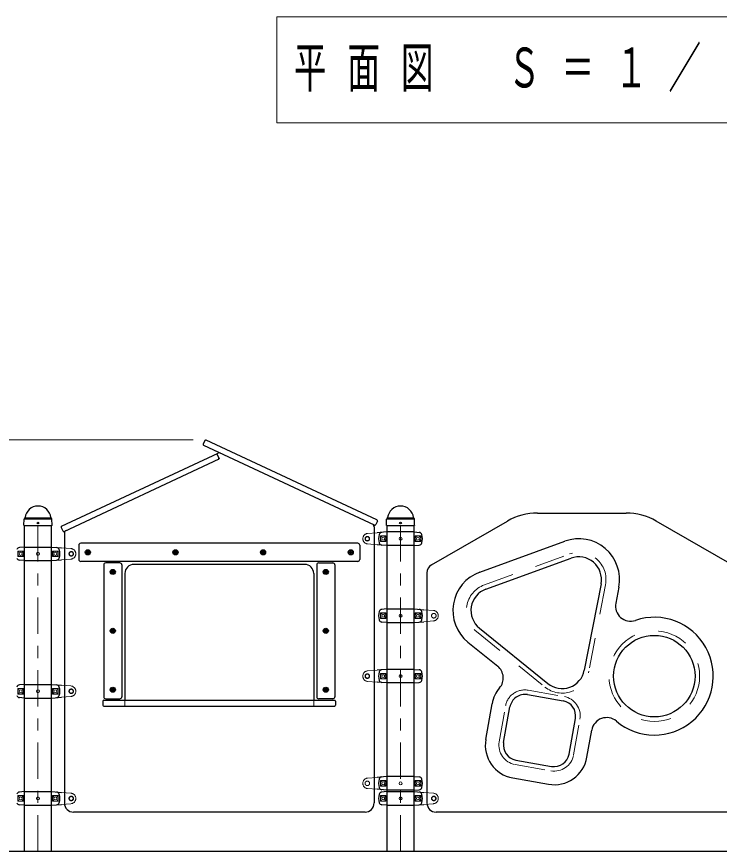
# Model space of a CAD drawing. Units: millimetres on the paper. Extents: x -385 to 0, y -297 to 267.
# Drawn here: x -288 to -229.8, y 46 to 115.1 of the extents above; entities that cross this region are included whole.
import ezdxf

# ---------------------------------------------------------------- set-up
doc = ezdxf.new("R2010")
doc.units = ezdxf.units.MM
doc.linetypes.add('USER1', pattern=[4.5, 2.5, -2])
doc.linetypes.add('USER2', pattern=[6, 3, -1, 1, -1])
doc.layers.add('1_40', color=2, linetype='Continuous', lineweight=25)
doc.styles.add('ＭＳ ゴシック', font='')
doc.styles.get('ＭＳ ゴシック').set_extended_font_data('MS Gothic')

msp = doc.modelspace()

# ---------------------------------------------------------------- linework, layer by layer
at = {"layer": '1_40', "color": 7, "lineweight": 13}
for p, q in [((-266.432, 115.051), (-266.432, 106.251)), ((-218.632, 115.051), (-266.432, 115.051)), ((-266.432, 106.251), (-218.632, 106.251)), ((-273.359, 80.026), (-310.325, 80.026)), ((-287.317, 73.475), (-285.084, 73.475)), ((-287.272, 73.562), (-285.133, 73.562)), ((-257.317, 73.475), (-255.084, 73.475)), ((-257.272, 73.562), (-255.133, 73.562))]:
    msp.add_line(p, q, dxfattribs=at)
at = {"layer": '1_40', "color": 70}
for p, q in [((-272.391, 79.959), (-272.528, 79.664)), ((-258.354, 72.971), (-272.492, 79.564)), ((-258.153, 73.402), (-272.291, 79.995)), ((-284.248, 72.878), (-271.306, 78.913)), ((-271.401, 78.868), (-271.201, 78.438)), ((-284.048, 72.447), (-271.201, 78.438)), ((-244.861, 73.962), (-237.54, 73.962)), ((-258.117, 73.302), (-258.254, 73.008)), ((-253.638, 69.668), (-247.361, 73.292)), ((-228.763, 69.668), (-235.04, 73.292)), ((-284.285, 72.778), (-284.147, 72.484)), ((-258.388, 72.828), (-258.388, 49.962)), ((-284.013, 72.304), (-284.013, 49.962)), ((-282.826, 71.3), (-282.826, 70.125)), ((-259.738, 71.462), (-282.663, 71.462)), ((-259.576, 71.3), (-259.576, 70.125)), ((-259.738, 69.962), (-282.663, 69.962)), ((-279.426, 69.837), (-280.601, 69.837)), ((-262.976, 69.837), (-261.801, 69.837)), ((-280.763, 69.675), (-280.763, 58.75)), ((-279.263, 69.675), (-279.263, 58.75)), ((-264.138, 69.712), (-278.263, 69.712)), ((-263.138, 69.675), (-263.138, 58.75)), ((-261.638, 69.675), (-261.638, 58.75)), ((-279.013, 68.962), (-279.013, 58.462)), ((-263.388, 68.962), (-263.388, 58.462)), ((-254.013, 69.019), (-254.013, 49.962)), ((-280.601, 58.587), (-279.426, 58.587)), ((-261.801, 58.587), (-262.976, 58.587)), ((-259.138, 49.212), (-283.263, 49.212)), ((-229.138, 49.212), (-253.263, 49.212))]:
    msp.add_line(p, q, dxfattribs=at)
at = {"layer": '1_40', "color": 7}
for p, q in [((-287.362, 72.95), (-287.352, 73.446)), ((-287.321, 73.518), (-287.293, 73.545)), ((-285.08, 73.518), (-285.108, 73.545)), ((-285.039, 72.95), (-285.05, 73.446)), ((-257.362, 72.95), (-257.352, 73.446)), ((-257.321, 73.518), (-257.293, 73.545)), ((-255.08, 73.518), (-255.108, 73.545)), ((-255.039, 72.95), (-255.05, 73.446)), ((-287.35, 72.937), (-287.362, 72.95)), ((-287.35, 72.937), (-285.051, 72.937)), ((-285.039, 72.95), (-285.051, 72.937)), ((-257.35, 72.937), (-257.362, 72.95)), ((-257.35, 72.937), (-255.051, 72.937)), ((-255.039, 72.95), (-255.051, 72.937)), ((-249.653, 69.068), (-242.605, 71.634)), ((-249.14, 67.659), (-242.092, 70.224)), ((-239.61, 68.105), (-240.996, 60.95)), ((-238.137, 67.82), (-238.393, 66.501)), ((-249.679, 64.441), (-244.018, 59.85)), ((-250.624, 63.275), (-248.162, 61.279)), ((-245.7, 58.931), (-242.746, 58.41)), ((-249.147, 55.223), (-248.626, 58.177)), ((-247.669, 54.962), (-247.148, 57.917)), ((-242.253, 54.007), (-241.732, 56.962)), ((-240.776, 53.747), (-240.379, 55.996)), ((-246.655, 53.514), (-243.701, 52.993)), ((-246.916, 52.037), (-243.961, 51.516))]:
    msp.add_line(p, q, dxfattribs=at)
at = {"layer": '1_40', "color": 7, "linetype": 'USER1', "lineweight": 13}
for p, q in [((-287.313, 73.462), (-285.088, 73.462)), ((-257.313, 73.462), (-255.088, 73.462)), ((-249.268, 68.011), (-242.22, 70.576)), ((-239.242, 68.034), (-240.628, 60.878)), ((-249.915, 64.149), (-244.254, 59.559)), ((-245.635, 59.3), (-242.681, 58.779)), ((-279.013, 58.462), (-279.013, 57.987)), ((-263.388, 58.462), (-263.388, 57.987)), ((-248.039, 55.028), (-247.518, 57.982)), ((-241.884, 53.942), (-241.363, 56.897)), ((-246.721, 53.145), (-243.766, 52.624))]:
    msp.add_line(p, q, dxfattribs=at)
at = {"layer": '1_40', "color": 4, "linetype": 'USER2', "lineweight": 13}
for p, q in [((-286.201, 45.962), (-286.201, 73.462)), ((-256.201, 45.962), (-256.201, 73.462))]:
    msp.add_line(p, q, dxfattribs=at)
at = {"layer": '1_40', "color": 4}
for p, q in [((-287.314, 45.962), (-287.314, 72.937)), ((-285.087, 45.962), (-285.087, 72.937)), ((-257.314, 45.962), (-257.314, 72.937)), ((-255.087, 45.962), (-255.087, 72.937)), ((-289.822, 45.962), (-192.004, 45.962))]:
    msp.add_line(p, q, dxfattribs=at)
at = {"layer": '1_40', "linetype": 'USER1', "lineweight": 13}
for p, q in [((-258.138, 72.331), (-258.927, 72.273)), ((-257.326, 72.375), (-257.326, 71.3)), ((-255.076, 72.375), (-255.076, 71.3)), ((-258.138, 71.343), (-258.927, 71.402)), ((-287.326, 71.125), (-287.326, 70.05)), ((-285.076, 71.125), (-285.076, 70.05)), ((-284.263, 71.081), (-283.475, 71.023)), ((-284.263, 70.093), (-283.475, 70.152)), ((-257.326, 66), (-257.326, 64.925)), ((-255.076, 66), (-255.076, 64.925)), ((-254.263, 65.956), (-253.475, 65.898)), ((-254.263, 64.968), (-253.475, 65.027)), ((-258.138, 60.956), (-258.927, 60.898)), ((-257.326, 61), (-257.326, 59.925)), ((-255.076, 61), (-255.076, 59.925)), ((-287.326, 59.75), (-287.326, 58.675)), ((-285.076, 59.75), (-285.076, 58.675)), ((-284.263, 59.706), (-283.475, 59.648)), ((-258.138, 59.968), (-258.927, 60.027)), ((-284.263, 58.718), (-283.475, 58.777)), ((-258.138, 52.081), (-258.927, 52.023)), ((-257.326, 52.125), (-257.326, 51.05)), ((-255.076, 52.125), (-255.076, 51.05)), ((-258.138, 51.093), (-258.927, 51.152)), ((-287.326, 50.875), (-287.326, 49.8)), ((-285.076, 50.875), (-285.076, 49.8)), ((-284.263, 50.831), (-283.475, 50.773)), ((-257.326, 50.875), (-257.326, 49.8)), ((-255.076, 50.875), (-255.076, 49.8)), ((-254.263, 50.831), (-253.475, 50.773)), ((-284.263, 49.843), (-283.475, 49.902)), ((-254.263, 49.843), (-253.475, 49.902))]:
    msp.add_line(p, q, dxfattribs=at)
at = {"layer": '1_40'}
for p, q in [((-257.351, 72.4), (-258.138, 72.331)), ((-255.051, 72.4), (-257.351, 72.4)), ((-255.051, 72.4), (-254.656, 72.365)), ((-257.351, 71.275), (-258.138, 71.343)), ((-255.051, 71.275), (-257.351, 71.275)), ((-255.051, 71.275), (-254.656, 71.309)), ((-287.351, 71.15), (-287.745, 71.115)), ((-287.351, 71.15), (-285.05, 71.15)), ((-285.051, 71.15), (-284.263, 71.081)), ((-287.351, 70.025), (-287.745, 70.059)), ((-287.351, 70.025), (-285.05, 70.025)), ((-285.051, 70.025), (-284.263, 70.093)), ((-257.351, 66.025), (-257.745, 65.99)), ((-257.351, 66.025), (-255.05, 66.025)), ((-255.051, 66.025), (-254.263, 65.956)), ((-255.051, 64.9), (-254.263, 64.968)), ((-257.351, 64.9), (-257.745, 64.934)), ((-257.351, 64.9), (-255.05, 64.9)), ((-257.351, 61.025), (-258.138, 60.956)), ((-255.051, 61.025), (-257.351, 61.025)), ((-255.051, 61.025), (-254.656, 60.99)), ((-287.351, 59.775), (-287.745, 59.74)), ((-287.351, 59.775), (-285.05, 59.775)), ((-285.051, 59.775), (-284.263, 59.706)), ((-257.351, 59.9), (-258.138, 59.968)), ((-255.051, 59.9), (-257.351, 59.9)), ((-255.051, 59.9), (-254.656, 59.934)), ((-287.351, 58.65), (-287.745, 58.684)), ((-287.351, 58.65), (-285.05, 58.65)), ((-285.051, 58.65), (-284.263, 58.718)), ((-257.351, 52.15), (-258.138, 52.081)), ((-255.051, 52.15), (-257.351, 52.15)), ((-255.051, 52.15), (-254.656, 52.115)), ((-287.351, 50.9), (-287.745, 50.865)), ((-287.351, 50.9), (-285.05, 50.9)), ((-285.051, 50.9), (-284.263, 50.831)), ((-257.351, 51.025), (-258.138, 51.093)), ((-257.351, 50.9), (-257.745, 50.865)), ((-255.051, 51.025), (-257.351, 51.025)), ((-257.351, 50.9), (-255.05, 50.9)), ((-255.051, 51.025), (-254.656, 51.059)), ((-255.051, 50.9), (-254.263, 50.831)), ((-287.351, 49.775), (-287.745, 49.809)), ((-287.351, 49.775), (-285.05, 49.775)), ((-285.051, 49.775), (-284.263, 49.843)), ((-257.351, 49.775), (-257.745, 49.809)), ((-257.351, 49.775), (-255.05, 49.775)), ((-255.051, 49.775), (-254.263, 49.843))]:
    msp.add_line(p, q, dxfattribs=at)
at = {"layer": '1_40', "lineweight": 13}
for p, q in [((-257.407, 72.068), (-257.869, 72.068)), ((-257.869, 71.606), (-257.869, 72.068)), ((-254.994, 72.068), (-254.532, 72.068)), ((-254.532, 71.606), (-254.532, 72.068)), ((-257.407, 71.606), (-257.869, 71.606)), ((-254.994, 71.606), (-254.532, 71.606)), ((-287.407, 70.818), (-287.869, 70.818)), ((-287.869, 70.356), (-287.869, 70.818)), ((-284.994, 70.818), (-284.532, 70.818)), ((-284.532, 70.356), (-284.532, 70.818)), ((-287.407, 70.356), (-287.869, 70.356)), ((-284.994, 70.356), (-284.532, 70.356)), ((-257.407, 65.693), (-257.869, 65.693)), ((-257.869, 65.231), (-257.869, 65.693)), ((-254.994, 65.693), (-254.532, 65.693)), ((-254.532, 65.231), (-254.532, 65.693)), ((-257.407, 65.231), (-257.869, 65.231)), ((-254.994, 65.231), (-254.532, 65.231)), ((-257.407, 60.693), (-257.869, 60.693)), ((-257.869, 60.231), (-257.869, 60.693)), ((-257.407, 60.231), (-257.869, 60.231)), ((-254.994, 60.693), (-254.532, 60.693)), ((-254.994, 60.231), (-254.532, 60.231)), ((-254.532, 60.231), (-254.532, 60.693)), ((-287.407, 59.443), (-287.869, 59.443)), ((-287.869, 58.981), (-287.869, 59.443)), ((-284.994, 59.443), (-284.532, 59.443)), ((-284.532, 58.981), (-284.532, 59.443)), ((-287.407, 58.981), (-287.869, 58.981)), ((-284.994, 58.981), (-284.532, 58.981)), ((-257.407, 51.818), (-257.869, 51.818)), ((-257.869, 51.356), (-257.869, 51.818)), ((-254.994, 51.818), (-254.532, 51.818)), ((-254.532, 51.356), (-254.532, 51.818)), ((-257.407, 51.356), (-257.869, 51.356)), ((-254.994, 51.356), (-254.532, 51.356)), ((-287.407, 50.568), (-287.869, 50.568)), ((-287.869, 50.106), (-287.869, 50.568)), ((-284.994, 50.568), (-284.532, 50.568)), ((-284.532, 50.106), (-284.532, 50.568)), ((-257.407, 50.568), (-257.869, 50.568)), ((-257.869, 50.106), (-257.869, 50.568)), ((-254.994, 50.568), (-254.532, 50.568)), ((-254.532, 50.106), (-254.532, 50.568)), ((-287.407, 50.106), (-287.869, 50.106)), ((-284.994, 50.106), (-284.532, 50.106)), ((-257.407, 50.106), (-257.869, 50.106)), ((-254.994, 50.106), (-254.532, 50.106))]:
    msp.add_line(p, q, dxfattribs=at)
at = {"layer": '1_40', "color": 94}
for p, q in [((-280.826, 58.387), (-280.826, 58.062)), ((-280.751, 58.462), (-261.651, 58.462)), ((-261.576, 58.387), (-261.576, 58.062)), ((-280.751, 57.987), (-261.651, 57.987))]:
    msp.add_line(p, q, dxfattribs=at)
at = {"layer": '1_40', "color": 131}
for points in [[(-282.112, 70.775), (-282.148, 70.712), (-282.112, 70.65), (-282.04, 70.65), (-282.004, 70.712), (-282.04, 70.775)], [(-274.862, 70.775), (-274.898, 70.712), (-274.862, 70.65), (-274.79, 70.65), (-274.754, 70.712), (-274.79, 70.775)], [(-267.612, 70.775), (-267.648, 70.712), (-267.612, 70.65), (-267.54, 70.65), (-267.504, 70.712), (-267.54, 70.775)], [(-260.362, 70.775), (-260.398, 70.712), (-260.362, 70.65), (-260.29, 70.65), (-260.254, 70.712), (-260.29, 70.775)], [(-280.049, 69.15), (-280.085, 69.087), (-280.049, 69.025), (-279.977, 69.025), (-279.941, 69.087), (-279.977, 69.15)], [(-262.352, 69.15), (-262.316, 69.087), (-262.352, 69.025), (-262.424, 69.025), (-262.46, 69.087), (-262.424, 69.15)], [(-280.049, 64.275), (-280.085, 64.212), (-280.049, 64.15), (-279.977, 64.15), (-279.941, 64.212), (-279.977, 64.275)], [(-262.352, 64.275), (-262.316, 64.212), (-262.352, 64.15), (-262.424, 64.15), (-262.46, 64.212), (-262.424, 64.275)], [(-280.049, 59.4), (-280.085, 59.337), (-280.049, 59.275), (-279.977, 59.275), (-279.941, 59.337), (-279.977, 59.4)], [(-262.352, 59.4), (-262.316, 59.337), (-262.352, 59.275), (-262.424, 59.275), (-262.46, 59.337), (-262.424, 59.4)]]:
    msp.add_lwpolyline(points, close=True, dxfattribs=at)
at = {"layer": '1_40', "color": 7}
for centre, radius in [((-286.201, 73.137), 0.075), ((-256.201, 73.137), 0.075), ((-235.201, 60.462), 3.375)]:
    msp.add_circle(centre, radius, dxfattribs=at)
at = {"layer": '1_40', "linetype": 'USER1', "lineweight": 13}
for centre in [(-258.951, 71.837), (-283.451, 70.587), (-253.451, 65.462), (-258.951, 60.462), (-283.451, 59.212), (-258.951, 51.587), (-283.451, 50.337), (-253.451, 50.337)]:
    msp.add_circle(centre, 0.188, dxfattribs=at)
at = {"layer": '1_40', "color": 4, "linetype": 'USER1', "lineweight": 13}
for centre in [(-258.951, 71.837), (-283.451, 70.587), (-258.951, 60.462), (-283.451, 59.212), (-283.451, 50.337), (-253.451, 50.337)]:
    msp.add_circle(centre, 0.163, dxfattribs=at)
at = {"layer": '1_40', "lineweight": 13}
for centre, radius in [((-257.638, 71.837), 0.231), ((-257.638, 71.837), 0.125), ((-256.201, 71.837), 0.125), ((-254.763, 71.837), 0.231), ((-254.763, 71.837), 0.125), ((-287.638, 70.587), 0.231), ((-287.638, 70.587), 0.125), ((-286.201, 70.587), 0.125), ((-284.763, 70.587), 0.231), ((-284.763, 70.587), 0.125), ((-257.638, 65.462), 0.231), ((-254.763, 65.462), 0.231), ((-257.638, 65.462), 0.125), ((-256.201, 65.462), 0.125), ((-254.763, 65.462), 0.125), ((-257.638, 60.462), 0.231), ((-257.638, 60.462), 0.125), ((-256.201, 60.462), 0.125), ((-254.763, 60.462), 0.231), ((-254.763, 60.462), 0.125), ((-287.638, 59.212), 0.231), ((-284.763, 59.212), 0.231), ((-287.638, 59.212), 0.125), ((-286.201, 59.212), 0.125), ((-284.763, 59.212), 0.125), ((-257.638, 51.587), 0.231), ((-254.763, 51.587), 0.231), ((-257.638, 51.587), 0.125), ((-256.201, 51.587), 0.125), ((-254.763, 51.587), 0.125), ((-287.638, 50.337), 0.231), ((-287.638, 50.337), 0.125), ((-286.201, 50.337), 0.125), ((-284.763, 50.337), 0.231), ((-284.763, 50.337), 0.125), ((-257.638, 50.337), 0.231), ((-257.638, 50.337), 0.125), ((-256.201, 50.337), 0.125), ((-254.763, 50.337), 0.231), ((-254.763, 50.337), 0.125)]:
    msp.add_circle(centre, radius, dxfattribs=at)
at = {"layer": '1_40', "color": 131}
for centre, radius in [((-282.076, 70.712), 0.212), ((-282.076, 70.712), 0.163), ((-282.076, 70.712), 0.0722), ((-274.826, 70.712), 0.212), ((-274.826, 70.712), 0.163), ((-274.826, 70.712), 0.0722), ((-267.576, 70.712), 0.212), ((-267.576, 70.712), 0.163), ((-267.576, 70.712), 0.0722), ((-260.326, 70.712), 0.212), ((-260.326, 70.712), 0.163), ((-260.326, 70.712), 0.0722), ((-280.013, 69.087), 0.212), ((-280.013, 69.087), 0.163), ((-280.013, 69.087), 0.0722), ((-262.388, 69.087), 0.212), ((-262.388, 69.087), 0.163), ((-262.388, 69.087), 0.0722), ((-280.013, 64.212), 0.212), ((-280.013, 64.212), 0.163), ((-280.013, 64.212), 0.0722), ((-262.388, 64.212), 0.212), ((-262.388, 64.212), 0.163), ((-262.388, 64.212), 0.0722), ((-280.013, 59.337), 0.212), ((-280.013, 59.337), 0.163), ((-262.388, 59.337), 0.212), ((-262.388, 59.337), 0.163), ((-280.013, 59.337), 0.0722), ((-262.388, 59.337), 0.0722)]:
    msp.add_circle(centre, radius, dxfattribs=at)
at = {"layer": '1_40', "color": 7, "linetype": 'USER1', "lineweight": 13}
msp.add_circle((-235.201, 60.462), 3.75, dxfattribs=at)
at = {"layer": '1_40', "color": 70}
for centre, radius, start, end in [((-272.46, 79.632), 0.075, 155, 245), ((-272.323, 79.927), 0.075, 65, 155), ((-271.438, 78.769), 0.075, 25, 115), ((-271.201, 78.686), 0.25, 65, 115), ((-271.3, 78.474), 0.075, 295, 25), ((-244.861, 68.962), 5, 90, 120), ((-237.54, 68.962), 5, 60, 90), ((-258.185, 73.334), 0.075, 335, 65), ((-284.217, 72.81), 0.075, 115, 205), ((-258.638, 72.828), 0.25, 0, 65), ((-258.322, 73.039), 0.075, 245, 335), ((-284.079, 72.515), 0.075, 205, 295), ((-283.763, 72.304), 0.25, 115, 180), ((-282.663, 71.3), 0.163, 90, 180), ((-259.738, 71.3), 0.163, 0, 90), ((-282.663, 70.125), 0.163, 180, 270), ((-280.601, 69.675), 0.163, 90, 180), ((-279.426, 69.675), 0.163, 0, 90), ((-262.976, 69.675), 0.163, 90, 180), ((-261.801, 69.675), 0.163, 0, 90), ((-259.738, 70.125), 0.163, 270, 0), ((-278.263, 68.962), 0.75, 90, 180), ((-264.138, 68.962), 0.75, 0, 90), ((-253.263, 69.019), 0.75, 120, 180), ((-280.601, 58.75), 0.163, 180, 270), ((-279.426, 58.75), 0.163, 270, 0), ((-262.976, 58.75), 0.163, 180, 270), ((-261.801, 58.75), 0.163, 270, 0), ((-283.263, 49.962), 0.75, 180, 270), ((-259.138, 49.962), 0.75, 270, 0), ((-253.263, 49.962), 0.75, 180, 270)]:
    msp.add_arc(centre, radius, start, end, dxfattribs=at)
at = {"layer": '1_40', "color": 7}
for centre, radius, start, end in [((-286.201, 73.462), 1.08, 90, 173.3676), ((-286.201, 73.462), 1.08, 6.6324, 90), ((-256.201, 73.462), 1.08, 90, 173.3676), ((-256.201, 73.462), 1.08, 6.6324, 90), ((-287.247, 73.444), 0.105, 135, 178.99605), ((-287.343, 73.595), 0.07, 315, 353.3676), ((-285.058, 73.595), 0.07, 186.6324, 225), ((-285.155, 73.444), 0.105, 1.00395, 45), ((-257.247, 73.444), 0.105, 135, 178.99605), ((-257.343, 73.595), 0.07, 315, 353.3676), ((-255.058, 73.595), 0.07, 186.6324, 225), ((-255.155, 73.444), 0.105, 1.00395, 45), ((-241.451, 68.462), 3.375, 349.03624, 110), ((-241.451, 68.462), 1.875, 349.03624, 110), ((-248.498, 65.897), 3.375, 110, 230.96376), ((-248.498, 65.897), 1.875, 110, 230.96376), ((-237.166, 66.263), 1.25, 169.03624, 288.71194), ((-235.201, 60.462), 4.875, 229.87293, 108.71194), ((-248.95, 60.309), 1.25, 319.29316, 50.96376), ((-242.837, 61.306), 1.875, 230.96376, 349.03624), ((-245.917, 57.7), 2.75, 139.29316, 170), ((-245.917, 57.7), 1.25, 80, 170), ((-242.963, 57.179), 1.25, 350, 80), ((-239.148, 55.779), 1.25, 49.87293, 170), ((-246.438, 54.745), 2.75, 170, 260), ((-246.438, 54.745), 1.25, 170, 260), ((-243.484, 54.224), 1.25, 260, 350), ((-243.484, 54.224), 2.75, 260, 350)]:
    msp.add_arc(centre, radius, start, end, dxfattribs=at)
at = {"layer": '1_40', "linetype": 'USER1', "lineweight": 13}
for centre, radius, start, end in [((-258.888, 71.837), 0.437, 95, 265), ((-257.351, 72.375), 0.025, 0, 91.98888), ((-257.351, 71.3), 0.025, 270, 0), ((-285.051, 71.125), 0.025, 88.01112, 180), ((-283.513, 70.587), 0.437, 275, 85), ((-285.051, 70.05), 0.025, 180, 270), ((-255.051, 66), 0.025, 88.01112, 180), ((-253.513, 65.462), 0.437, 275, 85), ((-255.051, 64.925), 0.025, 180, 270), ((-258.888, 60.462), 0.437, 95, 265), ((-257.351, 61), 0.025, 0, 91.98888), ((-285.051, 59.75), 0.025, 88.01112, 180), ((-283.513, 59.212), 0.437, 275, 85), ((-257.351, 59.925), 0.025, 270, 0), ((-285.051, 58.675), 0.025, 180, 270), ((-258.888, 51.587), 0.437, 95, 265), ((-257.351, 52.125), 0.025, 0, 91.98888), ((-285.051, 50.875), 0.025, 88.01112, 180), ((-283.513, 50.337), 0.437, 275, 85), ((-257.351, 51.05), 0.025, 270, 0), ((-255.051, 50.875), 0.025, 88.01112, 180), ((-253.513, 50.337), 0.437, 275, 85), ((-285.051, 49.8), 0.025, 180, 270), ((-255.051, 49.8), 0.025, 180, 270)]:
    msp.add_arc(centre, radius, start, end, dxfattribs=at)
at = {"layer": '1_40'}
for centre, radius, start, end in [((-256.763, 71.837), 1.25, 163.80375, 196.19625), ((-257.723, 72.116), 0.25, 95, 163.80375), ((-254.678, 72.116), 0.25, 16.19625, 85), ((-255.638, 71.837), 1.25, 343.80375, 16.19625), ((-257.723, 71.558), 0.25, 196.19625, 265), ((-254.678, 71.558), 0.25, 275, 343.80375), ((-287.723, 70.866), 0.25, 95, 163.80375), ((-284.678, 70.866), 0.25, 16.19625, 85), ((-285.638, 70.587), 1.25, 343.80375, 16.19625), ((-287.723, 70.308), 0.25, 196.19625, 265), ((-284.678, 70.308), 0.25, 275, 343.80375), ((-256.763, 65.462), 1.25, 163.80375, 196.19625), ((-257.723, 65.741), 0.25, 95, 163.80375), ((-254.678, 65.741), 0.25, 16.19625, 85), ((-255.638, 65.462), 1.25, 343.80375, 16.19625), ((-257.723, 65.183), 0.25, 196.19625, 265), ((-254.678, 65.183), 0.25, 275, 343.80375), ((-256.763, 60.462), 1.25, 163.80375, 196.19625), ((-257.723, 60.741), 0.25, 95, 163.80375), ((-254.678, 60.741), 0.25, 16.19625, 85), ((-255.638, 60.462), 1.25, 343.80375, 16.19625), ((-257.723, 60.183), 0.25, 196.19625, 265), ((-254.678, 60.183), 0.25, 275, 343.80375), ((-287.723, 59.491), 0.25, 95, 163.80375), ((-284.678, 59.491), 0.25, 16.19625, 85), ((-285.638, 59.212), 1.25, 343.80375, 16.19625), ((-287.723, 58.933), 0.25, 196.19625, 265), ((-284.678, 58.933), 0.25, 275, 343.80375), ((-256.763, 51.587), 1.25, 163.80375, 196.19625), ((-257.723, 51.866), 0.25, 95, 163.80375), ((-254.678, 51.866), 0.25, 16.19625, 85), ((-255.638, 51.587), 1.25, 343.80375, 16.19625), ((-257.723, 51.308), 0.25, 196.19625, 265), ((-254.678, 51.308), 0.25, 275, 343.80375), ((-287.723, 50.616), 0.25, 95, 163.80375), ((-284.678, 50.616), 0.25, 16.19625, 85), ((-285.638, 50.337), 1.25, 343.80375, 16.19625), ((-256.763, 50.337), 1.25, 163.80375, 196.19625), ((-257.723, 50.616), 0.25, 95, 163.80375), ((-254.678, 50.616), 0.25, 16.19625, 85), ((-255.638, 50.337), 1.25, 343.80375, 16.19625), ((-287.723, 50.058), 0.25, 196.19625, 265), ((-284.678, 50.058), 0.25, 275, 343.80375), ((-257.723, 50.058), 0.25, 196.19625, 265), ((-254.678, 50.058), 0.25, 275, 343.80375)]:
    msp.add_arc(centre, radius, start, end, dxfattribs=at)
at = {"layer": '1_40', "lineweight": 13}
for centre, start, end in [((-260.607, 71.837), 355.87048, 4.12952), ((-251.794, 71.837), 175.87048, 184.12952), ((-290.607, 70.587), 355.87048, 4.12952), ((-281.794, 70.587), 175.87048, 184.12952), ((-260.607, 65.462), 355.87048, 4.12952), ((-251.794, 65.462), 175.87048, 184.12952), ((-260.607, 60.462), 355.87048, 4.12952), ((-251.794, 60.462), 175.87048, 184.12952), ((-290.607, 59.212), 355.87048, 4.12952), ((-281.794, 59.212), 175.87048, 184.12952), ((-260.607, 51.587), 355.87048, 4.12952), ((-251.794, 51.587), 175.87048, 184.12952), ((-290.607, 50.337), 355.87048, 4.12952), ((-281.794, 50.337), 175.87048, 184.12952), ((-260.607, 50.337), 355.87048, 4.12952), ((-251.794, 50.337), 175.87048, 184.12952)]:
    msp.add_arc(centre, 3.208, start, end, dxfattribs=at)
at = {"layer": '1_40', "color": 7, "linetype": 'USER1', "lineweight": 13}
for centre, radius, start, end in [((-241.451, 68.462), 2.25, 349.03624, 110), ((-248.498, 65.897), 2.25, 110, 230.96376), ((-242.837, 61.306), 2.25, 230.96376, 349.03624), ((-245.917, 57.7), 1.625, 80, 170), ((-242.963, 57.179), 1.625, 350, 80), ((-246.438, 54.745), 1.625, 170, 260), ((-243.484, 54.224), 1.625, 260, 350)]:
    msp.add_arc(centre, radius, start, end, dxfattribs=at)
at = {"layer": '1_40', "color": 94}
for centre, start, end in [((-280.751, 58.387), 90, 180), ((-280.751, 58.062), 180, 270), ((-261.651, 58.387), 0, 90), ((-261.651, 58.062), 270, 0)]:
    msp.add_arc(centre, 0.075, start, end, dxfattribs=at)

# ---------------------------------------------------------------- texts
at = {"layer": '1_40', "color": 7, "insert": (-265.032, 110.651), "char_height": 3.299, "attachment_point": 4, "style": 'ＭＳ ゴシック'}
msp.add_mtext('\\T1.64;\\W0.6;平面図\u3000Ｓ＝１／４０', dxfattribs=at)

doc.saveas('drawing.dxf')
